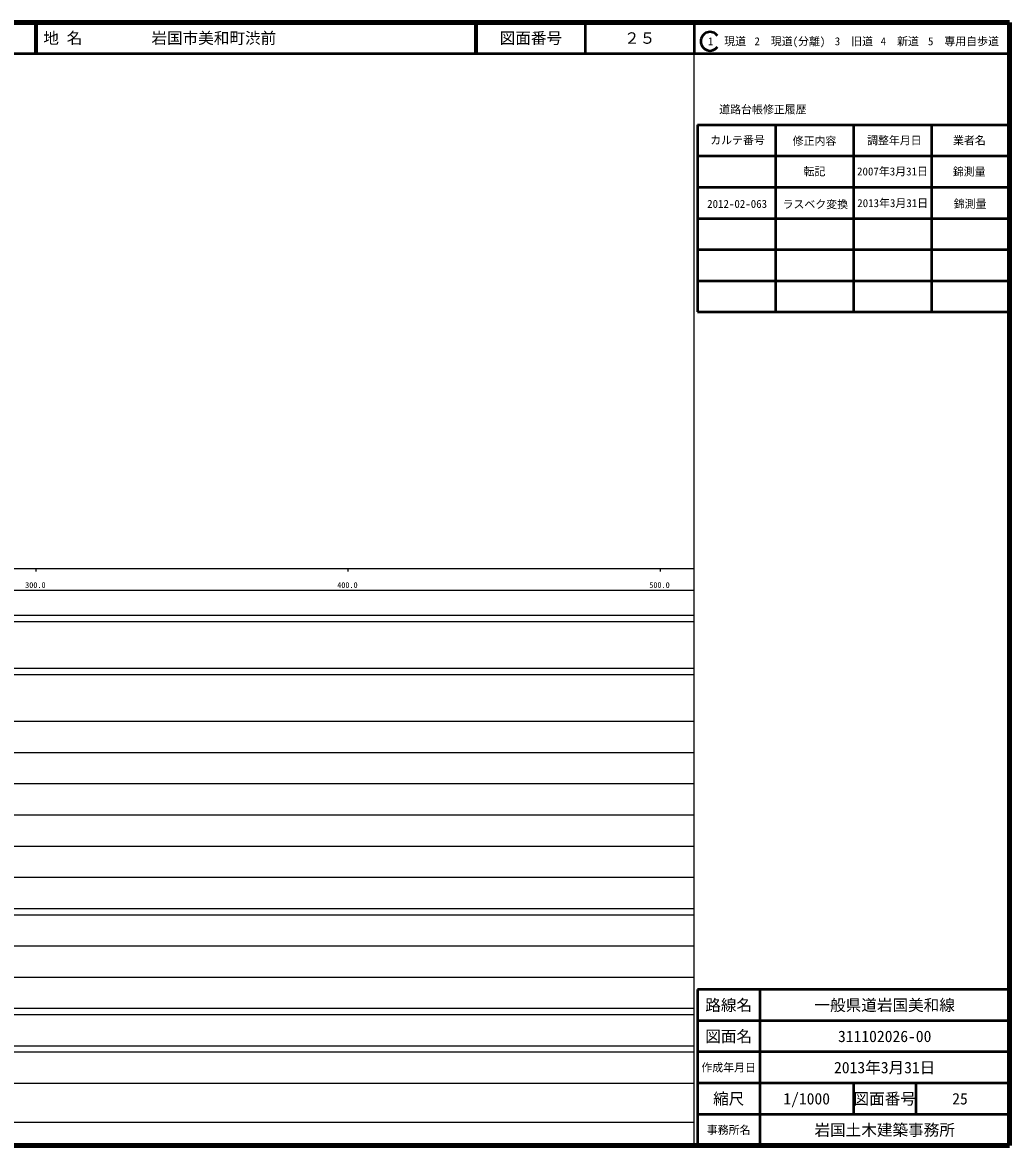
# Model space of a CAD drawing. Units: millimetres, scale not verified. Extents: x 118612 to 758612, y -93176 to 266824.
# Drawn here: x 442324 to 758612, y -93176 to 266824 of the extents above; entities that cross this region are included whole.
import ezdxf
from ezdxf.enums import TextEntityAlignment as Align

# ---------------------------------------------------------------- set-up
doc = ezdxf.new("R2010")
doc.units = ezdxf.units.MM
doc.header["$LTSCALE"] = 1000
for name, color, linetype, lineweight in [('M-TTL', 2, 'Continuous', 140), ('M-TTL-BAND', 7, 'Continuous', 25), ('M-TTL-FRAM', 2, 'Continuous', 50), ('M-TTL-LINE', 7, 'Continuous', 50)]:
    doc.layers.add(name, color=color, linetype=linetype, lineweight=lineweight)
doc.layers.add('M-TTL-TXT', color=7, linetype='Continuous')
doc.styles.add('ＭＳ ゴシック', font='')
doc.styles.get('ＭＳ ゴシック').set_extended_font_data('MS Gothic')

msp = doc.modelspace()

# ---------------------------------------------------------------- linework, layer by layer
at = {"layer": 'M-TTL'}
for p, q in [((758612, 266824), (118612, 266824)), ((758612, -93176), (758612, 266824)), ((118612, -93176), (758612, -93176))]:
    msp.add_line(p, q, dxfattribs=at)
at = {"layer": 'M-TTL-BAND'}
for p, q in [((657612, -93176), (657612, 256824)), ((118612, 91824), (657612, 91824)), ((446612, 91824), (446612, 90824)), ((546612, 91824), (546612, 90824)), ((646612, 91824), (646612, 90824)), ((146612, 84824), (657612, 84824)), ((118612, 76824), (657612, 76824)), ((118612, 74824), (657612, 74824)), ((118612, 59824), (657612, 59824)), ((118612, 57824), (657612, 57824)), ((118612, 42824), (657612, 42824)), ((124612, 32824), (657612, 32824)), ((130612, 22824), (657612, 22824)), ((124612, 12824), (657612, 12824)), ((130612, 2824), (657612, 2824)), ((135362, -7176), (657612, -7176)), ((135362, -17176), (657612, -17176)), ((118612, -19176), (657612, -19176)), ((127612, -29176), (657612, -29176)), ((118612, -39176), (657612, -39176)), ((118612, -49176), (657612, -49176)), ((133862, -51176), (657612, -51176)), ((133862, -61176), (657612, -61176)), ((118612, -63176), (657612, -63176)), ((118612, -73176), (657612, -73176)), ((146612, -85676), (657612, -85676))]:
    msp.add_line(p, q, dxfattribs=at)
at = {"layer": 'M-TTL-FRAM'}
for p, q in [((658612, 234021), (658612, 174021)), ((658612, 234021), (758612, 234021)), ((658612, 174021), (758612, 174021)), ((758612, -43176), (658612, -43176)), ((658612, -43176), (658612, -93176))]:
    msp.add_line(p, q, dxfattribs=at)
at = {"layer": 'M-TTL-LINE'}
for p, q in [((446362, 266824), (446362, 256824)), ((446862, 266824), (446862, 256824)), ((587359, 266824), (587359, 256824)), ((587859, 266824), (587859, 256824)), ((622609, 266824), (622609, 256824)), ((657612, 266824), (657612, 256824)), ((118612, 256824), (758612, 256824)), ((683612, 234021), (683612, 174021)), ((708612, 234021), (708612, 174021)), ((733612, 234021), (733612, 174021)), ((658612, 224021), (758612, 224021)), ((658612, 214021), (758612, 214021)), ((658612, 204021), (758612, 204021)), ((658612, 194021), (758612, 194021)), ((658612, 184021), (758612, 184021)), ((678612, -43176), (678612, -93176)), ((758612, -53176), (658612, -53176)), ((758612, -63176), (658612, -63176)), ((758612, -73176), (658612, -73176)), ((708612, -73176), (708612, -75676)), ((728612, -73176), (728612, -75676)), ((708612, -75676), (708612, -80676)), ((728612, -75676), (728612, -80676)), ((708612, -80676), (708612, -83176)), ((728612, -80676), (728612, -83176)), ((758612, -83176), (658612, -83176))]:
    msp.add_line(p, q, dxfattribs=at)
msp.add_arc((662643, 260782), 3000, 35.68533, 324.31467, dxfattribs=at)

# ---------------------------------------------------------------- texts
at = {"layer": 'M-TTL-BAND', "style": 'ＭＳ ゴシック'}
for s, p in [('300.0', (446457, 85019)), ('400.0', (546457, 85019)), ('500.0', (646457, 85019))]:
    msp.add_text(s, height=1833, dxfattribs=at).set_placement(p, align=Align.BOTTOM_CENTER)
at = {"layer": 'M-TTL-TXT', "style": 'ＭＳ ゴシック'}
for s, p in [('地 名', (448992, 261824)), ('岩国市美和町渋前', (483636, 261824))]:
    msp.add_text(s, height=3666, dxfattribs=at).set_placement(p, align=Align.MIDDLE_LEFT)
for s, height, p in [('図面番号', 3666, (605234, 261824)), ('２５', 3666, (640109, 261824)), ('1\u3000現道', 2566, (668061, 260782)), ('2\u3000現道(分離)', 2566, (688231, 260782)), ('3\u3000旧道', 2566, (708734, 260782)), ('4\u3000新道', 2566, (723436, 260782)), ('5\u3000専用自歩道', 2566, (743841, 260782)), ('道路台帳修正履歴', 2566, (679581, 238937)), ('カルテ番号', 2566, (671452, 229101)), ('修正内容', 2566, (696121, 228847)), ('調整年月日', 2566, (721701, 229021)), ('業者名', 2566, (745747, 229021)), ('転記', 2566, (696112, 219070)), ('2007年3月31日', 2566, (721112, 219070)), ('錦測量', 2566, (745689, 219013)), ('2012-02-063', 2566, (671321, 208670)), ('ラスベク変換', 2566, (696371, 208548)), ('2013年3月31日', 2566, (721177, 208913)), ('錦測量', 2566, (745983, 208670)), ('路線名', 3666, (668612, -48176)), ('路線名', 3666, (668612, -48176)), ('一般県道岩国美和線', 3666, (718612, -48176)), ('図面名', 3666, (668612, -58176)), ('図面名', 3666, (668612, -58176)), ('311102026-00', 3666, (718612, -58176)), ('作成年月日', 2566, (668612, -68176)), ('作成年月日', 2566, (668612, -68176)), ('2013年3月31日', 3666, (718612, -68176)), ('縮尺', 3666, (668612, -78176)), ('縮尺', 3666, (668612, -78176)), ('1/1000', 3666, (693612, -78176)), ('図面番号', 3666, (718612, -78176)), ('図面番号', 3666, (718612, -78176)), ('25', 3666, (742737, -78176)), ('岩国土木建築事務所', 3666, (718612, -88176)), ('事務所名', 2566, (668612, -88176)), ('事務所名', 2566, (668612, -88176))]:
    msp.add_text(s, height=height, dxfattribs=at).set_placement(p, align=Align.MIDDLE_CENTER)

doc.saveas('drawing.dxf')
